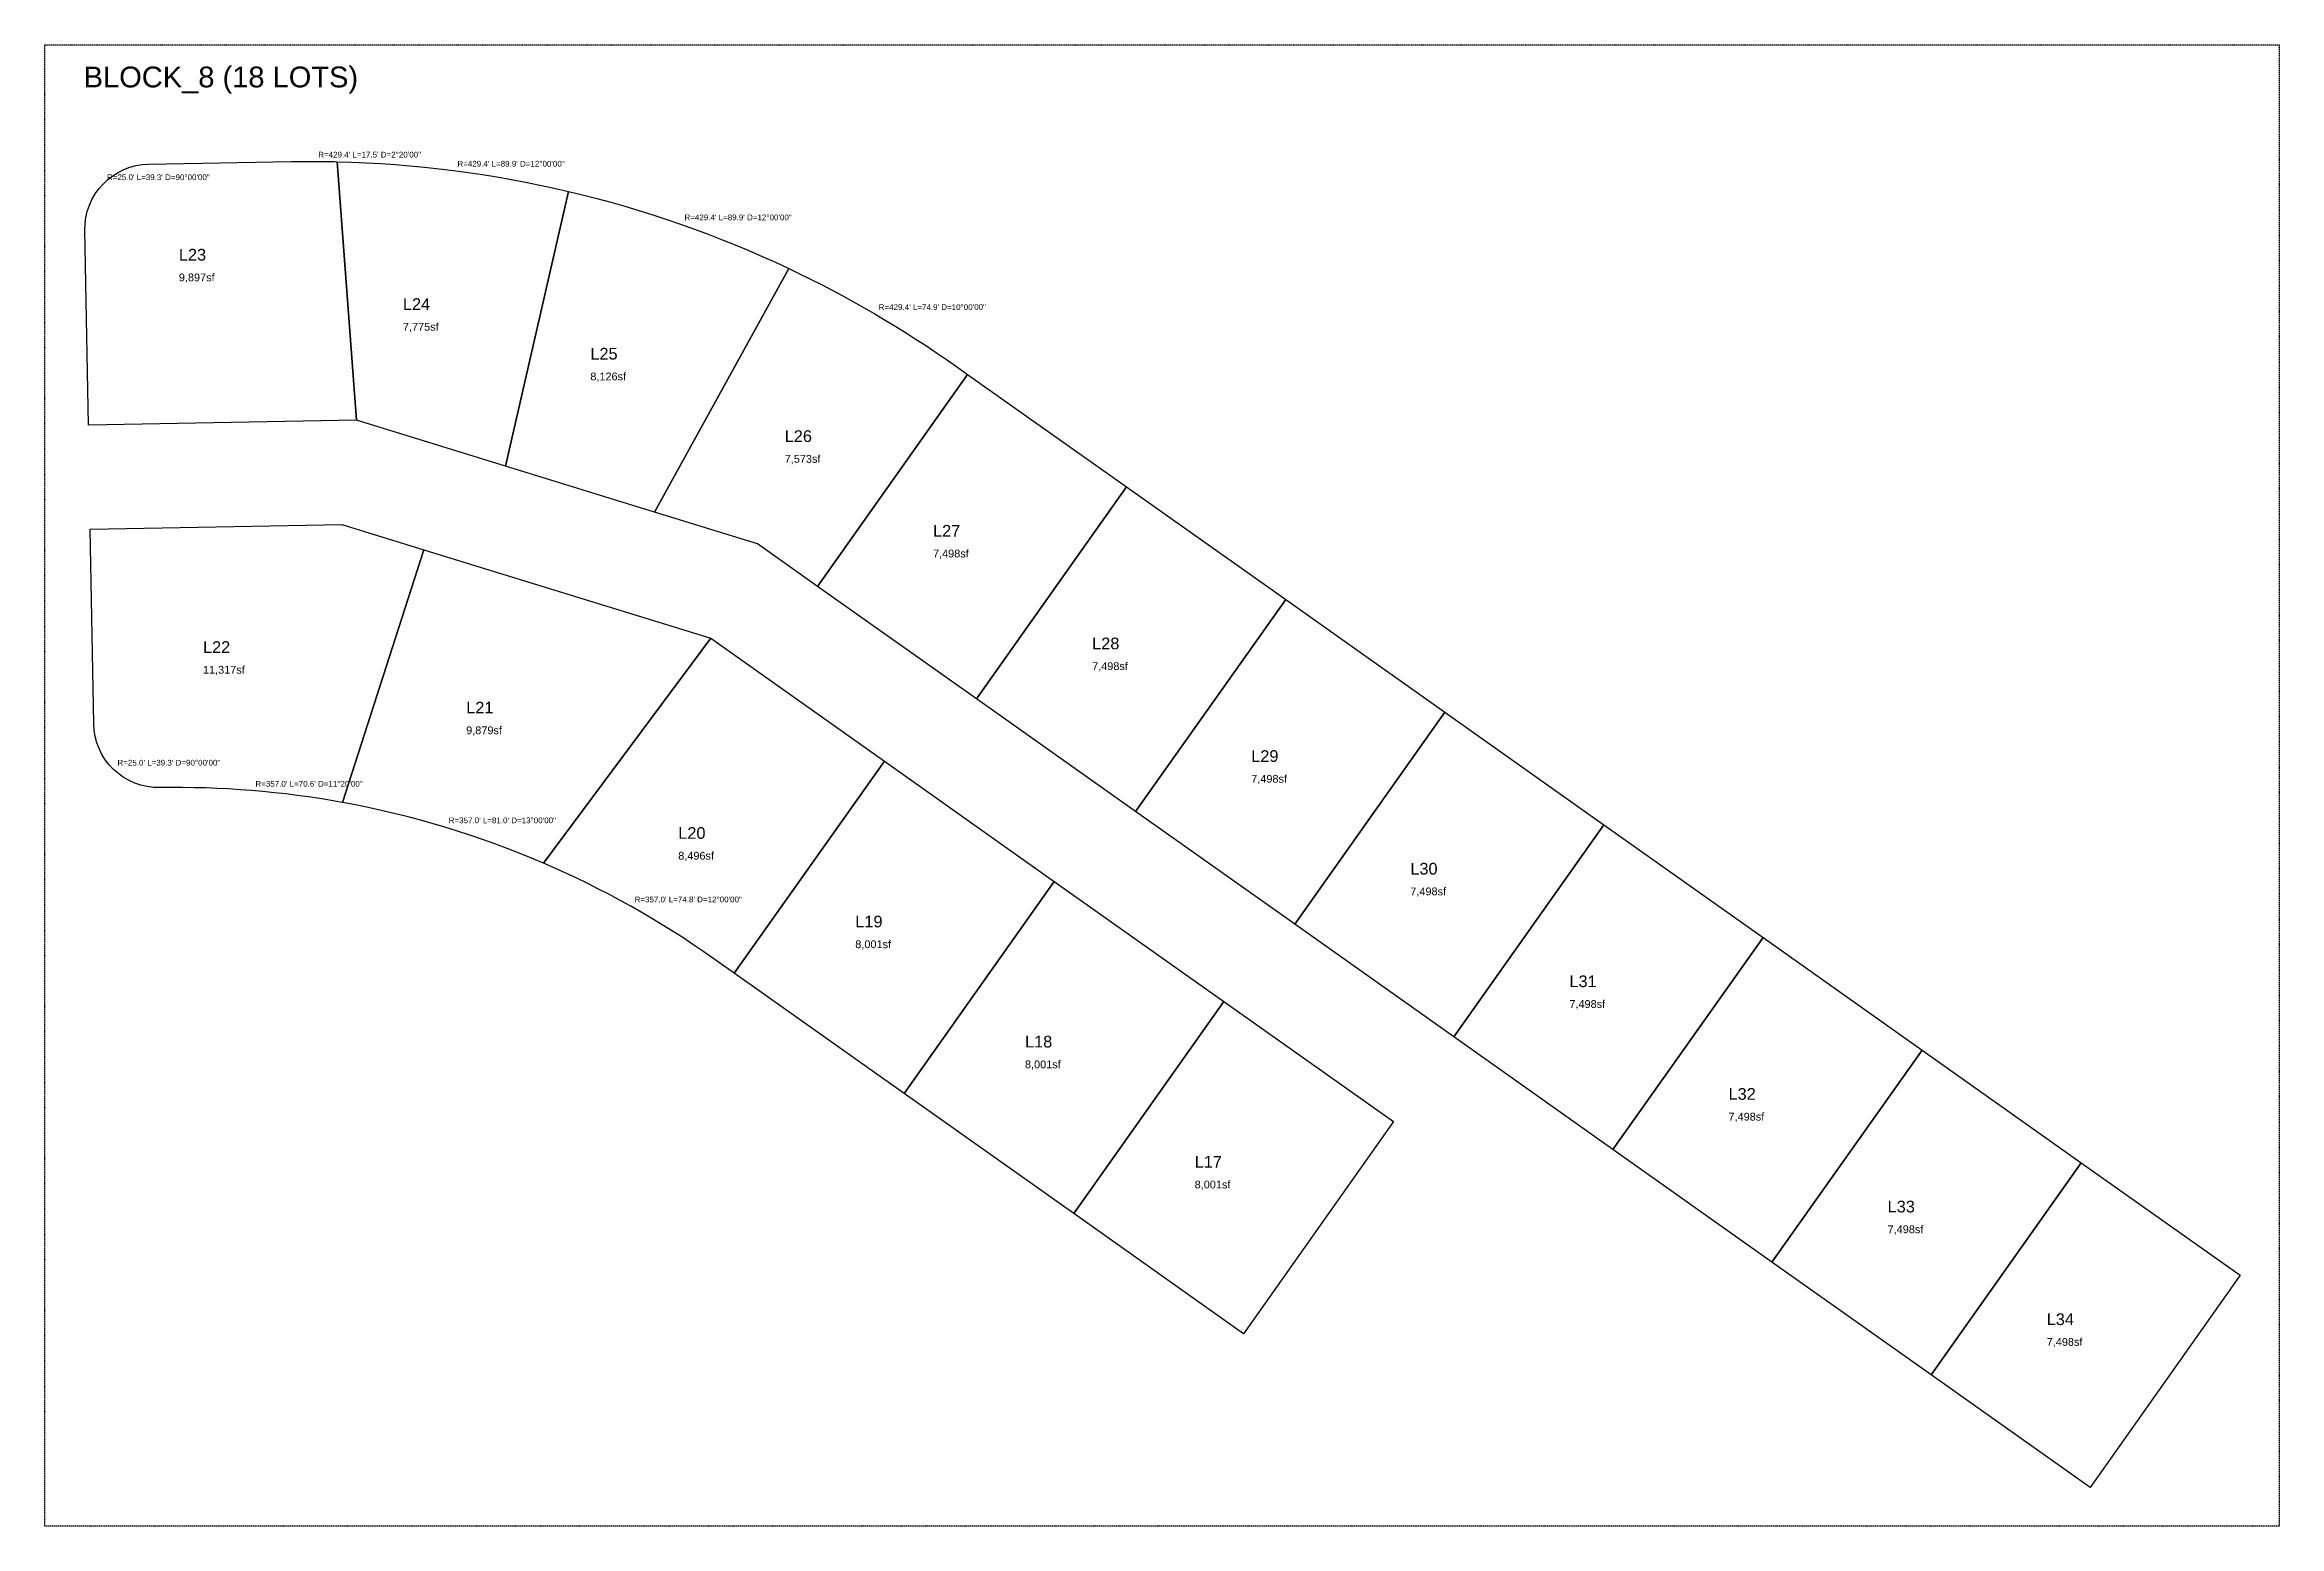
# Model space of a CAD drawing. Extents: x -838 to 3003, y -3950 to 135.
# Drawn here: x 1985 to 2845, y -2324 to -1754 of the extents above; entities that cross this region are included whole.
import ezdxf

# ---------------------------------------------------------------- set-up
doc = ezdxf.new("R2010")
doc.units = 0
doc.linetypes.add('DASHED', pattern=[0.75, 0.5, -0.25])
for name, color, linetype in [('BLOCK-BORDER', 8, 'DASHED'), ('BLOCK-TITLE', 2, 'CONTINUOUS'), ('LOT-BOUNDARY', 4, 'CONTINUOUS'), ('LOT-CURVE', 6, 'CONTINUOUS'), ('LOT-DIM', 7, 'CONTINUOUS'), ('LOT-TEXT', 2, 'CONTINUOUS')]:
    doc.layers.add(name, color=color, linetype=linetype)
doc.styles.get("Standard").update_dxf_attribs({"font": 'Arial'})

msp = doc.modelspace()

# ---------------------------------------------------------------- linework, layer by layer
at = {"layer": 'BLOCK-BORDER'}
for p, q in [((1985, -2323.8015), (1985, -1753.565)), ((1985, -1753.565), (2844.6833, -1753.565)), ((2844.6833, -1753.565), (2844.6833, -2323.8015)), ((2844.6833, -2323.8015), (1985, -2323.8015))]:
    msp.add_line(p, q, dxfattribs=at)
at = {"layer": 'LOT-BOUNDARY'}
for p, q in [((2024.996, -1799.5516), (2079.9871, -1798.565)), ((2097.4713, -1798.6074), (2104.9771, -1898.1328)), ((2104.9771, -1898.1328), (2097.4713, -1798.6074)), ((2186.5033, -1810.0215), (2162.3127, -1915.8141)), ((2162.3127, -1915.8141), (2186.5033, -1810.0215)), ((2001.7937, -1899.9839), (2000.4484, -1824.996)), ((2271.2166, -1839.6969), (2219.6483, -1933.4955)), ((2219.6483, -1933.4955), (2271.2166, -1839.6969)), ((2340.0344, -1880.4395), (2282.2667, -1962.0394)), ((2282.2667, -1962.0394), (2340.0344, -1880.4395)), ((2335.8315, -1877.4632), (2340.0344, -1880.4395)), ((2340.0344, -1880.4395), (2401.2405, -1923.7848)), ((2104.9771, -1898.1328), (2001.7937, -1899.9839)), ((2162.3127, -1915.8141), (2104.9771, -1898.1328)), ((2219.6483, -1933.4955), (2162.3127, -1915.8141)), ((2401.2405, -1923.7848), (2343.4729, -2005.3847)), ((2343.4729, -2005.3847), (2401.2405, -1923.7848)), ((2401.2405, -1923.7848), (2462.4466, -1967.1301)), ((2259.1716, -1945.6838), (2219.6483, -1933.4955)), ((2002.5112, -1939.9775), (2099.2956, -1938.2412)), ((2003.8565, -2014.9654), (2002.5112, -1939.9775)), ((2099.2956, -1938.2412), (2130.8302, -1947.9659)), ((2130.8302, -1947.9659), (2099.5729, -2045.2149)), ((2099.5729, -2045.2149), (2130.8302, -1947.9659)), ((2130.8302, -1947.9659), (2241.2586, -1982.0202)), ((2282.2667, -1962.0394), (2259.1716, -1945.6838)), ((2343.4729, -2005.3847), (2282.2667, -1962.0394)), ((2462.4466, -1967.1301), (2404.679, -2048.7299)), ((2404.679, -2048.7299), (2462.4466, -1967.1301)), ((2462.4466, -1967.1301), (2523.6527, -2010.4753)), ((2241.2586, -1982.0202), (2176.9501, -2068.5847)), ((2176.9501, -2068.5847), (2241.2586, -1982.0202)), ((2241.2586, -1982.0202), (2308.0956, -2029.3532)), ((2404.679, -2048.7299), (2343.4729, -2005.3847)), ((2523.6527, -2010.4753), (2465.8851, -2092.0752)), ((2465.8851, -2092.0752), (2523.6527, -2010.4753)), ((2523.6527, -2010.4753), (2584.8588, -2053.8206)), ((2308.0956, -2029.3532), (2250.3007, -2110.9707)), ((2250.3007, -2110.9707), (2308.0956, -2029.3532)), ((2308.0956, -2029.3532), (2373.3822, -2075.5881)), ((2465.8851, -2092.0752), (2404.679, -2048.7299)), ((2584.8588, -2053.8206), (2527.0912, -2135.4205)), ((2527.0912, -2135.4205), (2584.8588, -2053.8206)), ((2584.8588, -2053.8206), (2646.065, -2097.1658)), ((2373.3822, -2075.5881), (2315.5873, -2157.2057)), ((2315.5873, -2157.2057), (2373.3822, -2075.5881)), ((2373.3822, -2075.5881), (2438.6687, -2121.8231)), ((2527.0912, -2135.4205), (2465.8851, -2092.0752)), ((2646.065, -2097.1658), (2588.2973, -2178.7657)), ((2588.2973, -2178.7657), (2646.065, -2097.1658)), ((2646.065, -2097.1658), (2707.2711, -2140.5111)), ((2250.3007, -2110.9707), (2242.0338, -2105.1162)), ((2315.5873, -2157.2057), (2250.3007, -2110.9707)), ((2438.6687, -2121.8231), (2380.8738, -2203.4406)), ((2380.8738, -2203.4406), (2438.6687, -2121.8231)), ((2438.6687, -2121.8231), (2503.9552, -2168.058)), ((2588.2973, -2178.7657), (2527.0912, -2135.4205)), ((2707.2711, -2140.5111), (2649.5034, -2222.111)), ((2649.5034, -2222.111), (2707.2711, -2140.5111)), ((2707.2711, -2140.5111), (2768.4772, -2183.8563)), ((2380.8738, -2203.4406), (2315.5873, -2157.2057)), ((2503.9552, -2168.058), (2446.1603, -2249.6756)), ((2649.5034, -2222.111), (2588.2973, -2178.7657)), ((2768.4772, -2183.8563), (2710.7096, -2265.4562)), ((2710.7096, -2265.4562), (2768.4772, -2183.8563)), ((2768.4772, -2183.8563), (2829.6833, -2227.2016)), ((2446.1603, -2249.6756), (2380.8738, -2203.4406)), ((2710.7096, -2265.4562), (2649.5034, -2222.111)), ((2829.6833, -2227.2016), (2771.9157, -2308.8015)), ((2771.9157, -2308.8015), (2710.7096, -2265.4562))]:
    msp.add_line(p, q, dxfattribs=at)
at = {"layer": 'LOT-CURVE'}
for p, q in [((2009.2405, -1805.5099), (2011.1845, -1804.0133)), ((2011.1845, -1804.0133), (2013.2659, -1802.7145)), ((2013.2659, -1802.7145), (2015.4646, -1801.6259)), ((2015.4646, -1801.6259), (2017.7593, -1800.7581)), ((2017.7593, -1800.7581), (2020.1281, -1800.1193)), ((2020.1281, -1800.1193), (2022.5481, -1799.7159)), ((2022.5481, -1799.7159), (2024.996, -1799.5516)), ((2079.9871, -1798.565), (2081.0798, -1798.5468)), ((2081.0798, -1798.5468), (2082.1725, -1798.5314)), ((2082.1725, -1798.5314), (2083.2653, -1798.5187)), ((2083.2653, -1798.5187), (2084.3581, -1798.5089)), ((2084.3581, -1798.5089), (2085.4509, -1798.5018)), ((2085.4509, -1798.5018), (2086.5437, -1798.4975)), ((2086.5437, -1798.4975), (2087.6366, -1798.496)), ((2087.6366, -1798.496), (2088.7294, -1798.4972)), ((2088.7294, -1798.4972), (2089.8222, -1798.5013)), ((2089.8222, -1798.5013), (2090.9151, -1798.5081)), ((2090.9151, -1798.5081), (2092.0079, -1798.5177)), ((2092.0079, -1798.5177), (2093.1006, -1798.5301)), ((2093.1006, -1798.5301), (2094.1934, -1798.5452)), ((2094.1934, -1798.5452), (2095.2861, -1798.5632)), ((2095.2861, -1798.5632), (2096.3787, -1798.5839)), ((2096.3787, -1798.5839), (2097.4713, -1798.6074)), ((2097.4713, -1798.6074), (2103.0891, -1798.7722)), ((2103.0891, -1798.7722), (2108.7043, -1799.0106)), ((2108.7043, -1799.0106), (2114.316, -1799.3224)), ((2114.316, -1799.3224), (2119.923, -1799.7077)), ((2119.923, -1799.7077), (2125.5245, -1800.1663)), ((2125.5245, -1800.1663), (2131.1196, -1800.6982)), ((2131.1196, -1800.6982), (2136.7072, -1801.3033)), ((2136.7072, -1801.3033), (2142.2864, -1801.9814)), ((2142.2864, -1801.9814), (2147.8562, -1802.7326)), ((2147.8562, -1802.7326), (2153.4158, -1803.5566)), ((2153.4158, -1803.5566), (2158.964, -1804.4533)), ((2158.964, -1804.4533), (2164.5001, -1805.4225)), ((2002.1795, -1815.3963), (2003.1885, -1813.16)), ((2003.1885, -1813.16), (2004.4119, -1811.0334)), ((2004.4119, -1811.0334), (2005.8378, -1809.0369)), ((2005.8378, -1809.0369), (2007.4525, -1807.1898)), ((2007.4525, -1807.1898), (2009.2405, -1805.5099)), ((2164.5001, -1805.4225), (2170.023, -1806.4641)), ((2170.023, -1806.4641), (2175.5318, -1807.578)), ((2175.5318, -1807.578), (2181.0255, -1808.7638)), ((2181.0255, -1808.7638), (2186.5033, -1810.0215)), ((2186.5033, -1810.0215), (2191.9641, -1811.3507)), ((2191.9641, -1811.3507), (2197.4071, -1812.7513)), ((2197.4071, -1812.7513), (2202.8312, -1814.223)), ((2000.5248, -1822.5438), (2000.8412, -1820.1109)), ((2000.8412, -1820.1109), (2001.3946, -1817.7207)), ((2001.3946, -1817.7207), (2002.1795, -1815.3963)), ((2202.8312, -1814.223), (2208.2356, -1815.7656)), ((2208.2356, -1815.7656), (2213.6194, -1817.3789)), ((2213.6194, -1817.3789), (2218.9816, -1819.0624)), ((2218.9816, -1819.0624), (2224.3213, -1820.816)), ((2224.3213, -1820.816), (2229.6376, -1822.6393)), ((2000.4484, -1824.996), (2000.5248, -1822.5438)), ((2229.6376, -1822.6393), (2234.9295, -1824.5321)), ((2234.9295, -1824.5321), (2240.1963, -1826.494)), ((2240.1963, -1826.494), (2245.4369, -1828.5246)), ((2245.4369, -1828.5246), (2250.6504, -1830.6237)), ((2250.6504, -1830.6237), (2255.8361, -1832.7908)), ((2255.8361, -1832.7908), (2260.9929, -1835.0257)), ((2260.9929, -1835.0257), (2266.1201, -1837.3278)), ((2266.1201, -1837.3278), (2271.2166, -1839.6969)), ((2271.2166, -1839.6969), (2275.4398, -1841.7219)), ((2275.4398, -1841.7219), (2279.6406, -1843.7929)), ((2279.6406, -1843.7929), (2283.8186, -1845.9096)), ((2283.8186, -1845.9096), (2287.9732, -1848.0717)), ((2287.9732, -1848.0717), (2292.104, -1850.279)), ((2292.104, -1850.279), (2296.2105, -1852.5312)), ((2296.2105, -1852.5312), (2300.2922, -1854.8282)), ((2300.2922, -1854.8282), (2304.3485, -1857.1694)), ((2304.3485, -1857.1694), (2308.3791, -1859.5548)), ((2308.3791, -1859.5548), (2312.3835, -1861.9841)), ((2312.3835, -1861.9841), (2316.3611, -1864.4568)), ((2316.3611, -1864.4568), (2320.3115, -1866.9728)), ((2320.3115, -1866.9728), (2324.2342, -1869.5318)), ((2324.2342, -1869.5318), (2328.1287, -1872.1333)), ((2328.1287, -1872.1333), (2331.9947, -1874.7773)), ((2331.9947, -1874.7773), (2335.8315, -1877.4632)), ((2004.0208, -2017.4133), (2003.8565, -2014.9654)), ((2004.4243, -2019.8333), (2004.0208, -2017.4133)), ((2005.063, -2022.2021), (2004.4243, -2019.8333)), ((2005.9308, -2024.4968), (2005.063, -2022.2021)), ((2007.0194, -2026.6955), (2005.9308, -2024.4968)), ((2008.3182, -2028.7769), (2007.0194, -2026.6955)), ((2009.8148, -2030.7209), (2008.3182, -2028.7769)), ((2011.4947, -2032.5089), (2009.8148, -2030.7209)), ((2013.3418, -2034.1236), (2011.4947, -2032.5089)), ((2015.3383, -2035.5495), (2013.3418, -2034.1236)), ((2017.4649, -2036.7729), (2015.3383, -2035.5495)), ((2019.7012, -2037.7819), (2017.4649, -2036.7729)), ((2022.0256, -2038.5668), (2019.7012, -2037.7819)), ((2024.4158, -2039.1202), (2022.0256, -2038.5668)), ((2026.8487, -2039.4366), (2024.4158, -2039.1202)), ((2029.3009, -2039.513), (2026.8487, -2039.4366)), ((2033.7142, -2039.4611), (2029.3009, -2039.513)), ((2038.1278, -2039.4637), (2033.7142, -2039.4611)), ((2042.541, -2039.521), (2038.1278, -2039.4637)), ((2046.9532, -2039.6328), (2042.541, -2039.521)), ((2051.3636, -2039.7991), (2046.9532, -2039.6328)), ((2055.7717, -2040.0199), (2051.3636, -2039.7991)), ((2060.1767, -2040.2953), (2055.7717, -2040.0199)), ((2064.578, -2040.625), (2060.1767, -2040.2953)), ((2068.9748, -2041.0091), (2064.578, -2040.625)), ((2073.3666, -2041.4476), (2068.9748, -2041.0091)), ((2077.7526, -2041.9403), (2073.3666, -2041.4476)), ((2082.1322, -2042.4872), (2077.7526, -2041.9403)), ((2086.5047, -2043.0882), (2082.1322, -2042.4872)), ((2090.8694, -2043.7433), (2086.5047, -2043.0882)), ((2095.2257, -2044.4522), (2090.8694, -2043.7433)), ((2099.5729, -2045.2149), (2095.2257, -2044.4522)), ((2104.5473, -2046.1559), (2099.5729, -2045.2149)), ((2109.5079, -2047.1673), (2104.5473, -2046.1559)), ((2114.4536, -2048.249), (2109.5079, -2047.1673)), ((2119.3835, -2049.4007), (2114.4536, -2048.249)), ((2124.2966, -2050.6222), (2119.3835, -2049.4007)), ((2129.1919, -2051.9132), (2124.2966, -2050.6222)), ((2134.0683, -2053.2736), (2129.1919, -2051.9132)), ((2138.925, -2054.7029), (2134.0683, -2053.2736)), ((2143.7609, -2056.201), (2138.925, -2054.7029)), ((2148.5751, -2057.7674), (2143.7609, -2056.201)), ((2153.3666, -2059.402), (2148.5751, -2057.7674)), ((2158.1345, -2061.1044), (2153.3666, -2059.402)), ((2162.8777, -2062.8742), (2158.1345, -2061.1044)), ((2167.5953, -2064.7111), (2162.8777, -2062.8742)), ((2172.2865, -2066.6147), (2167.5953, -2064.7111)), ((2176.9501, -2068.5847), (2172.2865, -2066.6147)), ((2181.2299, -2070.4616), (2176.9501, -2068.5847)), ((2185.4846, -2072.3944), (2181.2299, -2070.4616)), ((2189.7138, -2074.3827), (2185.4846, -2072.3944)), ((2193.9165, -2076.4262), (2189.7138, -2074.3827)), ((2198.0921, -2078.5246), (2193.9165, -2076.4262)), ((2202.2399, -2080.6774), (2198.0921, -2078.5246)), ((2206.3592, -2082.8843), (2202.2399, -2080.6774)), ((2210.4492, -2085.145), (2206.3592, -2082.8843)), ((2214.5093, -2087.459), (2210.4492, -2085.145)), ((2218.5388, -2089.826), (2214.5093, -2087.459)), ((2222.5369, -2092.2455), (2218.5388, -2089.826)), ((2226.503, -2094.7171), (2222.5369, -2092.2455)), ((2230.4364, -2097.2404), (2226.503, -2094.7171)), ((2234.3365, -2099.815), (2230.4364, -2097.2404)), ((2238.2025, -2102.4404), (2234.3365, -2099.815)), ((2242.0338, -2105.1162), (2238.2025, -2102.4404))]:
    msp.add_line(p, q, dxfattribs=at)

# ---------------------------------------------------------------- texts
at = {"layer": 'BLOCK-TITLE'}
msp.add_text('BLOCK_8 (18 LOTS)', height=8, dxfattribs=at).set_placement((2000, -1770))
at = {"layer": 'LOT-DIM'}
for s, p in [('R=429.4\' L=17.5\' D=2%%d20\'00"', (2090.2294, -1796.9972)), ('R=25.0\' L=39.3\' D=90%%d00\'00"', (2008.9525, -1805.6898)), ('R=429.4\' L=89.9\' D=12%%d00\'00"', (2143.7864, -1800.4814)), ('R=429.4\' L=89.9\' D=12%%d00\'00"', (2231.1376, -1821.1393)), ('R=429.4\' L=74.9\' D=10%%d00\'00"', (2305.8485, -1855.6694)), ('R=25.0\' L=39.3\' D=90%%d00\'00"', (2012.9947, -2031.0089)), ('R=357.0\' L=70.6\' D=11%%d20\'00"', (2066.078, -2039.125)), ('R=357.0\' L=81.0\' D=13%%d00\'00"', (2140.425, -2053.2029)), ('R=357.0\' L=74.8\' D=12%%d00\'00"', (2211.9492, -2083.645))]:
    msp.add_text(s, height=2.2, dxfattribs=at).set_placement(p)
at = {"layer": 'LOT-TEXT'}
for s, height, p in [('L23', 4.5, (2036.6123, -1836.6394)), ('9,897sf', 3, (2036.6123, -1844.6394)), ('L24', 4.5, (2122.8161, -1855.6439)), ('7,775sf', 3, (2122.8161, -1863.6439)), ('L25', 4.5, (2194.9202, -1874.757)), ('8,126sf', 3, (2194.9202, -1882.757)), ('L26', 4.5, (2269.6949, -1906.4697)), ('7,573sf', 3, (2269.6949, -1914.4697)), ('L27', 4.5, (2326.7536, -1942.9121)), ('7,498sf', 3, (2326.7536, -1950.9121)), ('L22', 4.5, (2045.8945, -1987.6463)), ('L28', 4.5, (2387.9597, -1986.2574)), ('11,317sf', 3, (2045.8945, -1995.6463)), ('7,498sf', 3, (2387.9597, -1994.2574)), ('L21', 4.5, (2147.1529, -2010.9464)), ('9,879sf', 3, (2147.1529, -2018.9464)), ('L29', 4.5, (2449.1658, -2029.6026)), ('7,498sf', 3, (2449.1658, -2037.6026)), ('L20', 4.5, (2228.7278, -2059.209)), ('8,496sf', 3, (2228.7278, -2067.209)), ('L30', 4.5, (2510.372, -2072.9479)), ('7,498sf', 3, (2510.372, -2080.9479)), ('L19', 4.5, (2296.8414, -2093.2794)), ('8,001sf', 3, (2296.8414, -2101.2794)), ('L31', 4.5, (2571.5781, -2116.2931)), ('7,498sf', 3, (2571.5781, -2124.2931)), ('L18', 4.5, (2362.128, -2139.5144)), ('8,001sf', 3, (2362.128, -2147.5144)), ('L32', 4.5, (2632.7842, -2159.6384)), ('7,498sf', 3, (2632.7842, -2167.6384)), ('L17', 4.5, (2427.4145, -2185.7493)), ('8,001sf', 3, (2427.4145, -2193.7493)), ('L33', 4.5, (2693.9903, -2202.9837)), ('7,498sf', 3, (2693.9903, -2210.9837)), ('L34', 4.5, (2755.1964, -2246.3289)), ('7,498sf', 3, (2755.1964, -2254.3289))]:
    msp.add_text(s, height=height, dxfattribs=at).set_placement(p)

doc.saveas('drawing.dxf')
